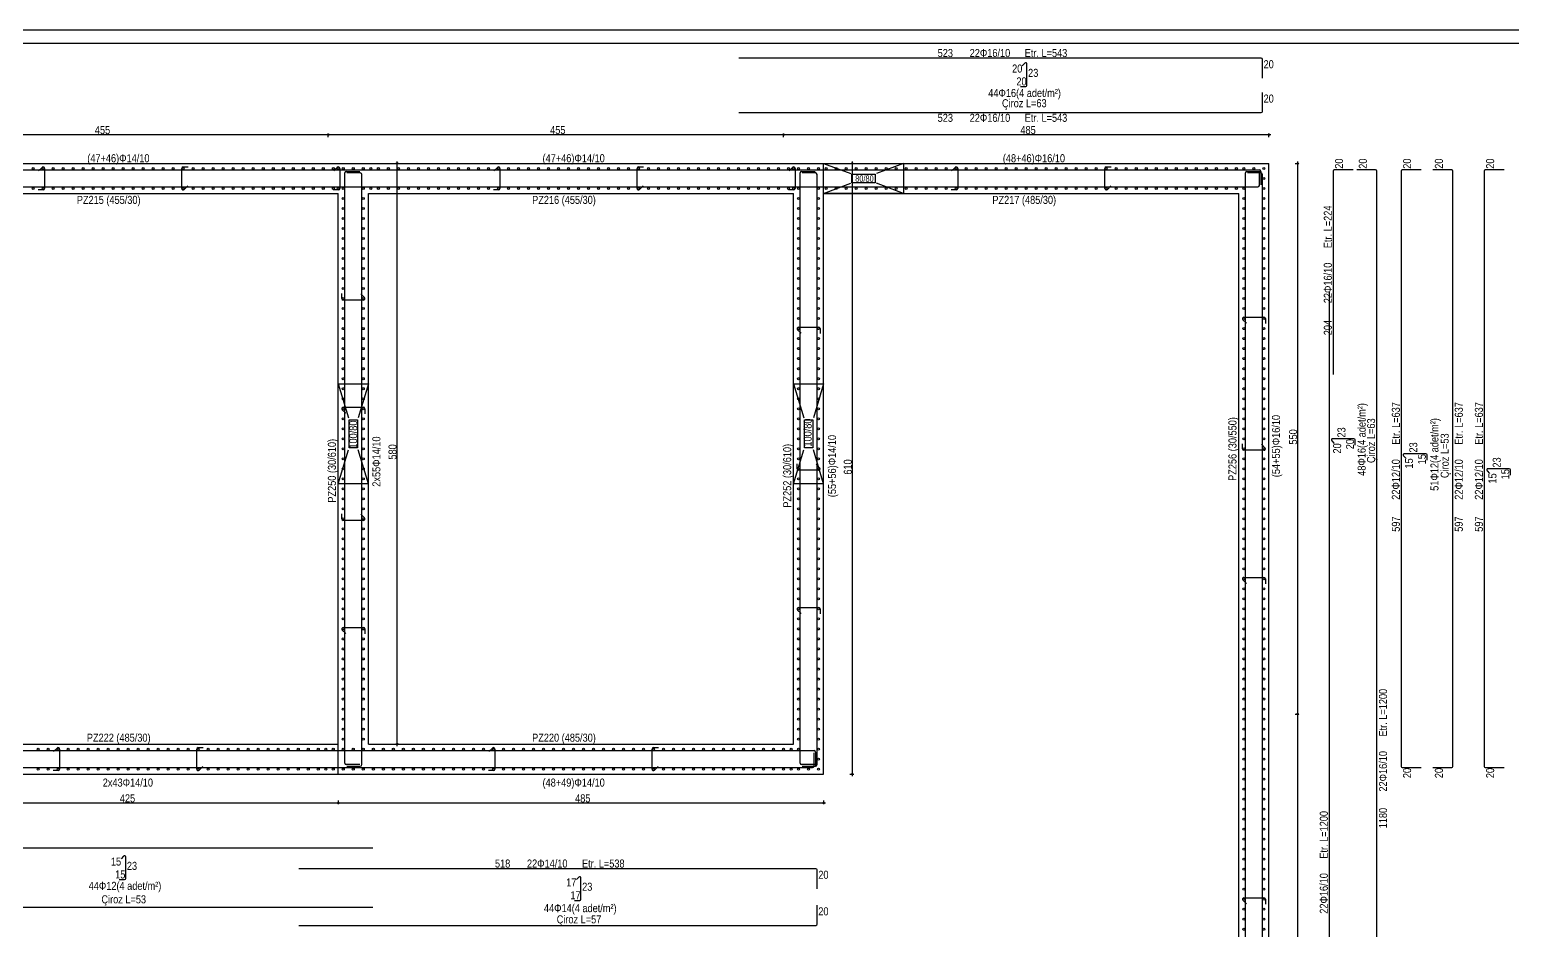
# Model space of a CAD drawing. Header units: metres. Extents: x 419734 to 420376, y 4564732 to 4565123.
# Drawn here: x 419893.43 to 419930.48, y 4565004.33 to 4565026.82 of the extents above; entities that cross this region are included whole.
import ezdxf

# ---------------------------------------------------------------- set-up
doc = ezdxf.new("R2010")
doc.units = ezdxf.units.M
for name, color, linetype in [('SW_DIM', 33, 'Continuous'), ('SW_MAGRONE', 2, 'Continuous'), ('SW_REINFORCEMENT', 7, 'Continuous'), ('SW_TABLE', 7, 'Continuous'), ('SW_Tondini', 1, 'Continuous'), ('SW_TXT_TESTI', 1, 'Continuous')]:
    doc.layers.add(name, color=color, linetype=linetype)
doc.styles.add('SWS', font='ARIALN.TTF')

msp = doc.modelspace()

# ---------------------------------------------------------------- linework, layer by layer
at = {"layer": 'SW_DIM', "ltscale": 0.5}
for points in [[(419875.59743, 4565024.19676), (419912.32243, 4565024.19676)], [(419900.89743, 4565024.13426), (419900.89743, 4565024.22801)], [(419912.22243, 4565024.19676), (419924.44691, 4565024.19676)], [(419912.27243, 4565024.13426), (419912.27243, 4565024.22801)], [(419924.39691, 4565024.13426), (419924.39691, 4565024.22801)], [(419902.55441, 4565023.47676), (419902.64816, 4565023.47676)], [(419902.61691, 4565008.92676), (419902.61691, 4565023.52676)], [(419902.55441, 4565008.97676), (419902.64816, 4565008.97676)]]:
    msp.add_lwpolyline(points, dxfattribs=at)
at = {"layer": 'SW_DIM', "ltscale": 0.5, "flags": 128}
for points in [[(419913.92941, 4565023.47676), (419914.02316, 4565023.47676)], [(419913.99191, 4565008.17676), (419913.99191, 4565023.52676)], [(419925.05441, 4565023.47676), (419925.14816, 4565023.47676)], [(419925.11691, 4564990.55176), (419925.11691, 4565023.52676)], [(419925.05441, 4565009.72676), (419925.14816, 4565009.72676)], [(419913.92941, 4565008.22676), (419914.02316, 4565008.22676)], [(419875.84691, 4565007.50676), (419913.32191, 4565007.50676)], [(419901.14691, 4565007.56926), (419901.14691, 4565007.47551)], [(419913.27191, 4565007.56926), (419913.27191, 4565007.47551)]]:
    msp.add_lwpolyline(points, dxfattribs=at)
at = {"layer": 'SW_DIM', "ltscale": 0.5}
for centre in [(419900.89743, 4565024.19676), (419912.27243, 4565024.19676), (419924.39691, 4565024.19676), (419902.61691, 4565023.47676), (419913.99191, 4565023.47676), (419925.11691, 4565023.47676), (419925.11691, 4565009.72676), (419902.61691, 4565008.97676), (419913.99191, 4565008.22676), (419901.14691, 4565007.50676), (419913.27191, 4565007.50676)]:
    msp.add_circle(centre, 0.01875, dxfattribs=at)
at = {"layer": 'SW_MAGRONE'}
for points in [[(419875.64743, 4565023.47676), (419912.52191, 4565023.47676)], [(419912.52191, 4565023.47676), (419913.27191, 4565023.47676)], [(419913.27191, 4565023.47676), (419923.64691, 4565023.47676)], [(419913.27191, 4565008.22676), (419913.27191, 4565023.47676)], [(419913.27191, 4565023.47676), (419915.27191, 4565023.47676)], [(419913.27191, 4565023.47676), (419913.95191, 4565023.22176)], [(419915.27191, 4565023.47676), (419914.59191, 4565023.22176)], [(419915.27191, 4565023.47676), (419915.27191, 4565022.72676)], [(419923.64691, 4565023.47676), (419924.39691, 4565023.47676)], [(419924.39691, 4564990.60176), (419924.39691, 4565023.47676)], [(419913.27191, 4565022.72676), (419913.95191, 4565022.98176)], [(419913.9797, 4565023.20676), (419914.56412, 4565023.20676)], [(419913.9797, 4565022.99676), (419913.9797, 4565023.20676)], [(419914.56412, 4565022.99676), (419913.9797, 4565022.99676)], [(419914.56412, 4565023.20676), (419914.56412, 4565022.99676)], [(419915.27191, 4565022.72676), (419914.59191, 4565022.98176)], [(419890.52191, 4565022.72676), (419901.14691, 4565022.72676)], [(419901.14691, 4565008.22676), (419901.14691, 4565022.72676)], [(419901.89691, 4565022.72676), (419912.52191, 4565022.72676)], [(419901.89691, 4565008.97676), (419901.89691, 4565022.72676)], [(419912.52191, 4565008.97676), (419912.52191, 4565022.72676)], [(419913.27191, 4565022.72676), (419923.64691, 4565022.72676)], [(419915.27191, 4565022.72676), (419913.27191, 4565022.72676)], [(419923.64691, 4564991.35176), (419923.64691, 4565022.72676)], [(419901.14691, 4565017.97676), (419901.89691, 4565017.97676)], [(419901.14691, 4565017.97676), (419901.40191, 4565017.12676)], [(419901.89691, 4565017.97676), (419901.64191, 4565017.12676)], [(419912.52191, 4565017.97676), (419913.27191, 4565017.97676)], [(419912.52191, 4565017.97676), (419912.77691, 4565017.12676)], [(419913.27191, 4565017.97676), (419913.01691, 4565017.12676)], [(419901.41691, 4565016.37629), (419901.41691, 4565017.07724)], [(419901.41691, 4565017.07724), (419901.62691, 4565017.07724)], [(419901.62691, 4565017.07724), (419901.62691, 4565016.37629)], [(419912.79191, 4565016.37629), (419912.79191, 4565017.07724)], [(419912.79191, 4565017.07724), (419913.00191, 4565017.07724)], [(419913.00191, 4565017.07724), (419913.00191, 4565016.37629)], [(419901.14691, 4565015.47676), (419901.40191, 4565016.32676)], [(419901.62691, 4565016.37629), (419901.41691, 4565016.37629)], [(419901.89691, 4565015.47676), (419901.64191, 4565016.32676)], [(419912.52191, 4565015.47676), (419912.77691, 4565016.32676)], [(419913.00191, 4565016.37629), (419912.79191, 4565016.37629)], [(419913.27191, 4565015.47676), (419913.01691, 4565016.32676)], [(419901.89691, 4565015.47676), (419901.14691, 4565015.47676)], [(419913.27191, 4565015.47676), (419912.52191, 4565015.47676)], [(419890.52191, 4565008.97676), (419901.14691, 4565008.97676)], [(419901.89691, 4565008.97676), (419912.52191, 4565008.97676)], [(419875.89691, 4565008.22676), (419913.27191, 4565008.22676)]]:
    msp.add_lwpolyline(points, dxfattribs=at)
at = {"layer": 'SW_REINFORCEMENT', "color": 7, "ltscale": 0.05, "flags": 128}
for points in [[(419924.20441, 4565026.10426), (419911.15616, 4565026.10426)], [(419918.30023, 4565025.98213), (419918.23653, 4565025.91843)], [(419918.35144, 4565025.42584), (419918.35144, 4565025.96091)], [(419924.23441, 4565025.60426), (419924.23441, 4565026.07426)], [(419918.18894, 4565025.39584), (419918.32144, 4565025.39584)], [(419924.23441, 4565024.77638), (419924.23441, 4565025.24638)], [(419911.15616, 4565024.74638), (419924.20441, 4565024.74638)], [(419889.09126, 4565023.31426), (419913.1315, 4565023.31426)], [(419893.65752, 4565023.28989), (419893.74591, 4565023.37828)], [(419893.80993, 4565023.35176), (419893.80993, 4565022.85176)], [(419897.23493, 4565022.85176), (419897.23493, 4565023.35176)], [(419897.27243, 4565023.38926), (419897.39743, 4565023.38926)], [(419901.03226, 4565023.28989), (419901.12065, 4565023.37828)], [(419901.18467, 4565023.35176), (419901.18467, 4565022.85176)], [(419901.34691, 4565023.27676), (419901.68191, 4565023.27676)], [(419905.03252, 4565023.28989), (419905.12091, 4565023.37828)], [(419905.18493, 4565023.35176), (419905.18493, 4565022.85176)], [(419908.60993, 4565022.85176), (419908.60993, 4565023.35176)], [(419908.64743, 4565023.38926), (419908.77243, 4565023.38926)], [(419911.15616, 4565023.31426), (419924.15941, 4565023.31426)], [(419912.40726, 4565023.28989), (419912.49565, 4565023.37828)], [(419912.55967, 4565023.35176), (419912.55967, 4565022.85176)], [(419912.72191, 4565023.27676), (419913.05691, 4565023.27676)], [(419916.46951, 4565023.28989), (419916.55789, 4565023.37828)], [(419916.62191, 4565023.35176), (419916.62191, 4565022.85176)], [(419920.29691, 4565022.85176), (419920.29691, 4565023.35176)], [(419920.33441, 4565023.38926), (419920.45941, 4565023.38926)], [(419923.84691, 4565023.27676), (419924.18191, 4565023.27676)], [(419924.19691, 4565023.27676), (419924.19691, 4565022.94176)], [(419925.99941, 4565023.28426), (419925.99941, 4565018.20673)], [(419926.49941, 4565023.31426), (419926.02941, 4565023.31426)], [(419927.06441, 4565023.31426), (419926.59441, 4565023.31426)], [(419927.09441, 4564993.81426), (419927.09441, 4565023.28426)], [(419927.69941, 4565023.28426), (419927.69941, 4565008.41926)], [(419928.19941, 4565023.31426), (419927.72941, 4565023.31426)], [(419928.96441, 4565023.31426), (419928.49441, 4565023.31426)], [(419928.99441, 4565008.41926), (419928.99441, 4565023.28426)], [(419929.77441, 4565023.28426), (419929.77441, 4565008.41926)], [(419930.27441, 4565023.31426), (419929.80441, 4565023.31426)], [(419897.38733, 4565022.91364), (419897.29895, 4565022.82525)], [(419901.30941, 4565008.50176), (419901.30941, 4565023.23926)], [(419901.69691, 4565023.23926), (419901.36191, 4565023.23926)], [(419901.73441, 4565008.46426), (419901.73441, 4565023.20176)], [(419908.76233, 4565022.91364), (419908.67395, 4565022.82525)], [(419912.68441, 4565008.50176), (419912.68441, 4565023.23926)], [(419913.07191, 4565023.23926), (419912.73691, 4565023.23926)], [(419913.10941, 4565008.46426), (419913.10941, 4565023.20176)], [(419920.44932, 4565022.91364), (419920.36093, 4565022.82525)], [(419923.80941, 4564990.87676), (419923.80941, 4565023.23926)], [(419924.19691, 4565023.23926), (419923.86191, 4565023.23926)], [(419924.15941, 4565022.92676), (419924.15941, 4565023.26176)], [(419924.23441, 4564990.83926), (419924.23441, 4565023.20176)], [(419883.1315, 4565022.88926), (419913.1315, 4565022.88926)], [(419893.77243, 4565022.81426), (419893.64743, 4565022.81426)], [(419901.14717, 4565022.81426), (419901.02217, 4565022.81426)], [(419905.14743, 4565022.81426), (419905.02243, 4565022.81426)], [(419911.15616, 4565022.88926), (419924.12191, 4565022.88926)], [(419912.52217, 4565022.81426), (419912.39717, 4565022.81426)], [(419916.58441, 4565022.81426), (419916.45941, 4565022.81426)], [(419901.23441, 4565020.10176), (419901.23441, 4565020.22676)], [(419901.77191, 4565020.06426), (419901.27191, 4565020.06426)], [(419901.71004, 4565020.21667), (419901.79843, 4565020.12828)], [(419925.89941, 4565020.26426), (419925.89941, 4564990.79426)], [(419923.83378, 4565019.48686), (419923.74539, 4565019.57525)], [(419923.77191, 4565019.63926), (419924.27191, 4565019.63926)], [(419924.30941, 4565019.60176), (419924.30941, 4565019.47676)], [(419912.70878, 4565019.23686), (419912.62039, 4565019.32525)], [(419912.64691, 4565019.38926), (419913.14691, 4565019.38926)], [(419913.18441, 4565019.35176), (419913.18441, 4565019.22676)], [(419901.27191, 4565017.38926), (419901.77191, 4565017.38926)], [(419901.80941, 4565017.35176), (419901.80941, 4565017.22676)], [(419901.33378, 4565017.23686), (419901.24539, 4565017.32525)], [(419923.73441, 4565016.35176), (419923.73441, 4565016.47676)], [(419924.27191, 4565016.31426), (419923.77191, 4565016.31426)], [(419924.21004, 4565016.46667), (419924.29843, 4565016.37828)], [(419925.96712, 4565016.55055), (419926.03081, 4565016.48686)], [(419926.52341, 4565016.60176), (419925.98833, 4565016.60176)], [(419926.55341, 4565016.43926), (419926.55341, 4565016.57176)], [(419912.60941, 4565015.85176), (419912.60941, 4565015.97676)], [(419913.08504, 4565015.96667), (419913.17343, 4565015.87828)], [(419927.76239, 4565016.17555), (419927.82608, 4565016.11186)], [(419928.31868, 4565016.22676), (419927.78361, 4565016.22676)], [(419928.34868, 4565016.06426), (419928.34868, 4565016.19676)], [(419913.14691, 4565015.81426), (419912.64691, 4565015.81426)], [(419929.84737, 4565015.80055), (419929.91107, 4565015.73686)], [(419930.40366, 4565015.85176), (419929.86859, 4565015.85176)], [(419930.43366, 4565015.68926), (419930.43366, 4565015.82176)], [(419901.23441, 4565014.60176), (419901.23441, 4565014.72676)], [(419901.77191, 4565014.56426), (419901.27191, 4565014.56426)], [(419901.71004, 4565014.71667), (419901.79843, 4565014.62828)], [(419923.83378, 4565012.98686), (419923.74539, 4565013.07525)], [(419923.77191, 4565013.13926), (419924.27191, 4565013.13926)], [(419924.30941, 4565013.10176), (419924.30941, 4565012.97676)], [(419912.70878, 4565012.23686), (419912.62039, 4565012.32525)], [(419912.64691, 4565012.38926), (419913.14691, 4565012.38926)], [(419913.18441, 4565012.35176), (419913.18441, 4565012.22676)], [(419901.33378, 4565011.73686), (419901.24539, 4565011.82525)], [(419901.27191, 4565011.88926), (419901.77191, 4565011.88926)], [(419901.80941, 4565011.85176), (419901.80941, 4565011.72676)], [(419894.03201, 4565008.78989), (419894.12039, 4565008.87828)], [(419894.18441, 4565008.85176), (419894.18441, 4565008.35176)], [(419897.60941, 4565008.35176), (419897.60941, 4565008.85176)], [(419897.64691, 4565008.88926), (419897.77191, 4565008.88926)], [(419904.90701, 4565008.78989), (419904.99539, 4565008.87828)], [(419905.05941, 4565008.85176), (419905.05941, 4565008.35176)], [(419908.98441, 4565008.35176), (419908.98441, 4565008.85176)], [(419909.02191, 4565008.88926), (419909.14691, 4565008.88926)], [(419876.17191, 4565008.81426), (419913.03441, 4565008.81426)], [(419901.68191, 4565008.46426), (419901.34691, 4565008.46426)], [(419913.05691, 4565008.46426), (419912.72191, 4565008.46426)], [(419913.03441, 4565008.42676), (419913.03441, 4565008.76176)], [(419913.07191, 4565008.77676), (419913.07191, 4565008.44176)], [(419876.13441, 4565008.38926), (419912.99691, 4565008.38926)], [(419894.14691, 4565008.31426), (419894.02191, 4565008.31426)], [(419897.76182, 4565008.41364), (419897.67343, 4565008.32525)], [(419901.36191, 4565008.42676), (419901.69691, 4565008.42676)], [(419905.02191, 4565008.31426), (419904.89691, 4565008.31426)], [(419909.13682, 4565008.41364), (419909.04843, 4565008.32525)], [(419912.73691, 4565008.42676), (419913.07191, 4565008.42676)], [(419927.72941, 4565008.38926), (419928.19941, 4565008.38926)], [(419928.49441, 4565008.38926), (419928.96441, 4565008.38926)], [(419929.80441, 4565008.38926), (419930.27441, 4565008.38926)], [(419902.00599, 4565006.37986), (419876.08941, 4565006.37986)], [(419895.7832, 4565006.17849), (419895.71951, 4565006.11479)], [(419895.83441, 4565005.6222), (419895.83441, 4565006.15727)], [(419895.67191, 4565005.5922), (419895.80441, 4565005.5922)], [(419913.07941, 4565005.86345), (419900.15924, 4565005.86345)], [(419907.1582, 4565005.6572), (419907.09451, 4565005.5935)], [(419907.20941, 4565005.10091), (419907.20941, 4565005.63598)], [(419913.10941, 4565005.36345), (419913.10941, 4565005.83345)], [(419923.77191, 4565005.13926), (419924.27191, 4565005.13926)], [(419876.08941, 4565004.9004), (419902.00599, 4565004.9004)], [(419907.04691, 4565005.07091), (419907.17941, 4565005.07091)], [(419913.10941, 4565004.4804), (419913.10941, 4565004.9504)], [(419923.83378, 4565004.98686), (419923.74539, 4565005.07525)], [(419924.30941, 4565005.10176), (419924.30941, 4565004.97676)], [(419900.15924, 4565004.4504), (419913.07941, 4565004.4504)]]:
    msp.add_lwpolyline(points, dxfattribs=at)
at = {"layer": 'SW_REINFORCEMENT', "color": 7, "ltscale": 0.05}
for centre, radius, start, end in [((419918.32144, 4565025.96091), 0.03, 0, 135), ((419924.20441, 4565026.07426), 0.03, 0, 90), ((419918.32144, 4565025.42584), 0.03, 270, 0), ((419924.20441, 4565024.77638), 0.03, 270, 0), ((419893.77243, 4565023.35176), 0.0375, 0, 135), ((419897.27243, 4565023.35176), 0.0375, 90, 180), ((419901.14717, 4565023.35176), 0.0375, 0, 135), ((419901.34691, 4565023.23926), 0.0375, 90, 180), ((419905.14743, 4565023.35176), 0.0375, 0, 135), ((419908.64743, 4565023.35176), 0.0375, 90, 180), ((419912.52217, 4565023.35176), 0.0375, 0, 135), ((419912.72191, 4565023.23926), 0.0375, 90, 180), ((419916.58441, 4565023.35176), 0.0375, 0, 135), ((419920.33441, 4565023.35176), 0.0375, 90, 180), ((419923.84691, 4565023.23926), 0.0375, 90, 180), ((419924.15941, 4565023.27676), 0.0375, 0, 90), ((419926.02941, 4565023.28426), 0.03, 90, 180), ((419927.06441, 4565023.28426), 0.03, 0, 90), ((419927.72941, 4565023.28426), 0.03, 90, 180), ((419928.96441, 4565023.28426), 0.03, 0, 90), ((419929.80441, 4565023.28426), 0.03, 90, 180), ((419901.69691, 4565023.20176), 0.0375, 0, 90), ((419913.07191, 4565023.20176), 0.0375, 0, 90), ((419924.12191, 4565022.92676), 0.0375, 270, 0), ((419924.19691, 4565023.20176), 0.0375, 0, 90), ((419893.77243, 4565022.85176), 0.0375, 270, 0), ((419897.27243, 4565022.85176), 0.0375, 180, 315), ((419901.14717, 4565022.85176), 0.0375, 270, 0), ((419905.14743, 4565022.85176), 0.0375, 270, 0), ((419908.64743, 4565022.85176), 0.0375, 180, 315), ((419912.52217, 4565022.85176), 0.0375, 270, 0), ((419916.58441, 4565022.85176), 0.0375, 270, 0), ((419920.33441, 4565022.85176), 0.0375, 180, 315), ((419901.27191, 4565020.10176), 0.0375, 180, 270), ((419901.77191, 4565020.10176), 0.0375, 270, 45), ((419923.77191, 4565019.60176), 0.0375, 90, 225), ((419924.27191, 4565019.60176), 0.0375, 0, 90), ((419912.64691, 4565019.35176), 0.0375, 90, 225), ((419913.14691, 4565019.35176), 0.0375, 0, 90), ((419901.27191, 4565017.35176), 0.0375, 90, 225), ((419901.77191, 4565017.35176), 0.0375, 0, 90), ((419923.77191, 4565016.35176), 0.0375, 180, 270), ((419924.27191, 4565016.35176), 0.0375, 270, 45), ((419925.98833, 4565016.57176), 0.03, 90, 225), ((419926.52341, 4565016.57176), 0.03, 0, 90), ((419913.14691, 4565015.85176), 0.0375, 270, 45), ((419927.78361, 4565016.19676), 0.03, 90, 225), ((419928.31868, 4565016.19676), 0.03, 0, 90), ((419912.64691, 4565015.85176), 0.0375, 180, 270), ((419929.86859, 4565015.82176), 0.03, 90, 225), ((419930.40366, 4565015.82176), 0.03, 0, 90), ((419901.27191, 4565014.60176), 0.0375, 180, 270), ((419901.77191, 4565014.60176), 0.0375, 270, 45), ((419923.77191, 4565013.10176), 0.0375, 90, 225), ((419924.27191, 4565013.10176), 0.0375, 0, 90), ((419912.64691, 4565012.35176), 0.0375, 90, 225), ((419913.14691, 4565012.35176), 0.0375, 0, 90), ((419901.27191, 4565011.85176), 0.0375, 90, 225), ((419901.77191, 4565011.85176), 0.0375, 0, 90), ((419894.14691, 4565008.85176), 0.0375, 0, 135), ((419897.64691, 4565008.85176), 0.0375, 90, 180), ((419905.02191, 4565008.85176), 0.0375, 0, 135), ((419909.02191, 4565008.85176), 0.0375, 90, 180), ((419901.34691, 4565008.50176), 0.0375, 180, 270), ((419901.69691, 4565008.46426), 0.0375, 270, 0), ((419912.72191, 4565008.50176), 0.0375, 180, 270), ((419913.03441, 4565008.77676), 0.0375, 0, 90), ((419913.07191, 4565008.46426), 0.0375, 270, 0), ((419894.14691, 4565008.35176), 0.0375, 270, 0), ((419897.64691, 4565008.35176), 0.0375, 180, 315), ((419905.02191, 4565008.35176), 0.0375, 270, 0), ((419909.02191, 4565008.35176), 0.0375, 180, 315), ((419912.99691, 4565008.42676), 0.0375, 270, 0), ((419927.72941, 4565008.41926), 0.03, 180, 270), ((419928.96441, 4565008.41926), 0.03, 270, 0), ((419929.80441, 4565008.41926), 0.03, 180, 270), ((419895.80441, 4565006.15727), 0.03, 0, 135), ((419895.80441, 4565005.6222), 0.03, 270, 0), ((419907.17941, 4565005.63598), 0.03, 0, 135), ((419913.07941, 4565005.83345), 0.03, 0, 90), ((419923.77191, 4565005.10176), 0.0375, 90, 225), ((419924.27191, 4565005.10176), 0.0375, 0, 90), ((419907.17941, 4565005.10091), 0.03, 270, 0), ((419913.07941, 4565004.4804), 0.03, 270, 0)]:
    msp.add_arc(centre, radius, start, end, dxfattribs=at)
at = {"layer": 'SW_TABLE'}
for points in [[(419856.31441, 4565026.8176), (419931.44942, 4565026.8176)], [(419856.31441, 4565026.48426), (419931.44942, 4565026.48426)]]:
    msp.add_lwpolyline(points, dxfattribs=at)
at = {"layer": 'SW_Tondini'}
for centre in [(419893.52243, 4565023.35176), (419893.77243, 4565023.35176), (419894.02243, 4565023.35176), (419894.27243, 4565023.35176), (419894.52243, 4565023.35176), (419894.77243, 4565023.35176), (419895.02243, 4565023.35176), (419895.27243, 4565023.35176), (419895.52243, 4565023.35176), (419895.77243, 4565023.35176), (419896.02243, 4565023.35176), (419896.27243, 4565023.35176), (419896.52243, 4565023.35176), (419896.77243, 4565023.35176), (419897.02243, 4565023.35176), (419897.27243, 4565023.35176), (419897.52243, 4565023.35176), (419897.77243, 4565023.35176), (419898.02243, 4565023.35176), (419898.27243, 4565023.35176), (419898.52243, 4565023.35176), (419898.77243, 4565023.35176), (419899.02243, 4565023.35176), (419899.27243, 4565023.35176), (419899.52243, 4565023.35176), (419899.77243, 4565023.35176), (419900.02243, 4565023.35176), (419900.27243, 4565023.35176), (419900.52243, 4565023.35176), (419900.77243, 4565023.35176), (419901.02243, 4565023.35176), (419901.14717, 4565023.35176), (419901.27191, 4565023.35176), (419901.52191, 4565023.35176), (419901.77191, 4565023.35176), (419901.95967, 4565023.35176), (419902.14743, 4565023.35176), (419902.39743, 4565023.35176), (419902.64743, 4565023.35176), (419902.89743, 4565023.35176), (419903.14743, 4565023.35176), (419903.39743, 4565023.35176), (419903.64743, 4565023.35176), (419903.89743, 4565023.35176), (419904.14743, 4565023.35176), (419904.39743, 4565023.35176), (419904.64743, 4565023.35176), (419904.89743, 4565023.35176), (419905.14743, 4565023.35176), (419905.39743, 4565023.35176), (419905.64743, 4565023.35176), (419905.89743, 4565023.35176), (419906.14743, 4565023.35176), (419906.39743, 4565023.35176), (419906.64743, 4565023.35176), (419906.89743, 4565023.35176), (419907.14743, 4565023.35176), (419907.39743, 4565023.35176), (419907.64743, 4565023.35176), (419907.89743, 4565023.35176), (419908.14743, 4565023.35176), (419908.39743, 4565023.35176), (419908.64743, 4565023.35176), (419908.89743, 4565023.35176), (419909.14743, 4565023.35176), (419909.39743, 4565023.35176), (419909.64743, 4565023.35176), (419909.89743, 4565023.35176), (419910.14743, 4565023.35176), (419910.39743, 4565023.35176), (419910.64743, 4565023.35176), (419910.89743, 4565023.35176), (419911.14743, 4565023.35176), (419911.39743, 4565023.35176), (419911.64743, 4565023.35176), (419911.89743, 4565023.35176), (419912.14743, 4565023.35176), (419912.39743, 4565023.35176), (419912.52217, 4565023.35176), (419912.64691, 4565023.35176), (419912.89691, 4565023.35176), (419913.14691, 4565023.35176), (419913.33441, 4565023.35176), (419913.58441, 4565023.35176), (419913.83441, 4565023.35176), (419914.08441, 4565023.35176), (419914.33441, 4565023.35176), (419914.58441, 4565023.35176), (419914.83441, 4565023.35176), (419915.08441, 4565023.35176), (419915.33441, 4565023.35176), (419915.58441, 4565023.35176), (419915.83441, 4565023.35176), (419916.08441, 4565023.35176), (419916.33441, 4565023.35176), (419916.58441, 4565023.35176), (419916.83441, 4565023.35176), (419917.08441, 4565023.35176), (419917.33441, 4565023.35176), (419917.58441, 4565023.35176), (419917.83441, 4565023.35176), (419918.08441, 4565023.35176), (419918.33441, 4565023.35176), (419918.58441, 4565023.35176), (419918.83441, 4565023.35176), (419919.08441, 4565023.35176), (419919.33441, 4565023.35176), (419919.58441, 4565023.35176), (419919.83441, 4565023.35176), (419920.08441, 4565023.35176), (419920.33441, 4565023.35176), (419920.58441, 4565023.35176), (419920.83441, 4565023.35176), (419921.08441, 4565023.35176), (419921.33441, 4565023.35176), (419921.58441, 4565023.35176), (419921.83441, 4565023.35176), (419922.08441, 4565023.35176), (419922.33441, 4565023.35176), (419922.58441, 4565023.35176), (419922.83441, 4565023.35176), (419923.08441, 4565023.35176), (419923.33441, 4565023.35176), (419923.58441, 4565023.35176), (419923.77191, 4565023.35176), (419924.02191, 4565023.35176), (419924.27191, 4565023.35176), (419924.27191, 4565023.10176), (419893.52243, 4565022.85176), (419893.77243, 4565022.85176), (419894.02243, 4565022.85176), (419894.27243, 4565022.85176), (419894.52243, 4565022.85176), (419894.77243, 4565022.85176), (419895.02243, 4565022.85176), (419895.27243, 4565022.85176), (419895.52243, 4565022.85176), (419895.77243, 4565022.85176), (419896.02243, 4565022.85176), (419896.27243, 4565022.85176), (419896.52243, 4565022.85176), (419896.77243, 4565022.85176), (419897.02243, 4565022.85176), (419897.27243, 4565022.85176), (419897.52243, 4565022.85176), (419897.77243, 4565022.85176), (419898.02243, 4565022.85176), (419898.27243, 4565022.85176), (419898.52243, 4565022.85176), (419898.77243, 4565022.85176), (419899.02243, 4565022.85176), (419899.27243, 4565022.85176), (419899.52243, 4565022.85176), (419899.77243, 4565022.85176), (419900.02243, 4565022.85176), (419900.27243, 4565022.85176), (419900.52243, 4565022.85176), (419900.77243, 4565022.85176), (419901.02243, 4565022.85176), (419901.14717, 4565022.85176), (419901.27191, 4565022.85176), (419901.27191, 4565022.60176), (419901.77191, 4565022.85176), (419901.77191, 4565022.60176), (419901.95967, 4565022.85176), (419902.14743, 4565022.85176), (419902.39743, 4565022.85176), (419902.64743, 4565022.85176), (419902.89743, 4565022.85176), (419903.14743, 4565022.85176), (419903.39743, 4565022.85176), (419903.64743, 4565022.85176), (419903.89743, 4565022.85176), (419904.14743, 4565022.85176), (419904.39743, 4565022.85176), (419904.64743, 4565022.85176), (419904.89743, 4565022.85176), (419905.14743, 4565022.85176), (419905.39743, 4565022.85176), (419905.64743, 4565022.85176), (419905.89743, 4565022.85176), (419906.14743, 4565022.85176), (419906.39743, 4565022.85176), (419906.64743, 4565022.85176), (419906.89743, 4565022.85176), (419907.14743, 4565022.85176), (419907.39743, 4565022.85176), (419907.64743, 4565022.85176), (419907.89743, 4565022.85176), (419908.14743, 4565022.85176), (419908.39743, 4565022.85176), (419908.64743, 4565022.85176), (419908.89743, 4565022.85176), (419909.14743, 4565022.85176), (419909.39743, 4565022.85176), (419909.64743, 4565022.85176), (419909.89743, 4565022.85176), (419910.14743, 4565022.85176), (419910.39743, 4565022.85176), (419910.64743, 4565022.85176), (419910.89743, 4565022.85176), (419911.14743, 4565022.85176), (419911.39743, 4565022.85176), (419911.64743, 4565022.85176), (419911.89743, 4565022.85176), (419912.14743, 4565022.85176), (419912.39743, 4565022.85176), (419912.52217, 4565022.85176), (419912.64691, 4565022.85176), (419912.64691, 4565022.60176), (419913.14691, 4565022.85176), (419913.14691, 4565022.60176), (419913.33441, 4565022.85176), (419913.58441, 4565022.85176), (419913.83441, 4565022.85176), (419914.08441, 4565022.85176), (419914.33441, 4565022.85176), (419914.58441, 4565022.85176), (419914.83441, 4565022.85176), (419915.08441, 4565022.85176), (419915.33441, 4565022.85176), (419915.58441, 4565022.85176), (419915.83441, 4565022.85176), (419916.08441, 4565022.85176), (419916.33441, 4565022.85176), (419916.58441, 4565022.85176), (419916.83441, 4565022.85176), (419917.08441, 4565022.85176), (419917.33441, 4565022.85176), (419917.58441, 4565022.85176), (419917.83441, 4565022.85176), (419918.08441, 4565022.85176), (419918.33441, 4565022.85176), (419918.58441, 4565022.85176), (419918.83441, 4565022.85176), (419919.08441, 4565022.85176), (419919.33441, 4565022.85176), (419919.58441, 4565022.85176), (419919.83441, 4565022.85176), (419920.08441, 4565022.85176), (419920.33441, 4565022.85176), (419920.58441, 4565022.85176), (419920.83441, 4565022.85176), (419921.08441, 4565022.85176), (419921.33441, 4565022.85176), (419921.58441, 4565022.85176), (419921.83441, 4565022.85176), (419922.08441, 4565022.85176), (419922.33441, 4565022.85176), (419922.58441, 4565022.85176), (419922.83441, 4565022.85176), (419923.08441, 4565022.85176), (419923.33441, 4565022.85176), (419923.58441, 4565022.85176), (419923.77191, 4565022.85176), (419923.77191, 4565022.60176), (419924.27191, 4565022.85176), (419924.27191, 4565022.60176), (419901.27191, 4565022.35176), (419901.77191, 4565022.35176), (419912.64691, 4565022.35176), (419913.14691, 4565022.35176), (419923.77191, 4565022.35176), (419924.27191, 4565022.35176), (419901.27191, 4565022.10176), (419901.27191, 4565021.85176), (419901.77191, 4565022.10176), (419901.77191, 4565021.85176), (419912.64691, 4565022.10176), (419912.64691, 4565021.85176), (419913.14691, 4565022.10176), (419913.14691, 4565021.85176), (419923.77191, 4565022.10176), (419923.77191, 4565021.85176), (419924.27191, 4565022.10176), (419924.27191, 4565021.85176), (419901.27191, 4565021.60176), (419901.77191, 4565021.60176), (419912.64691, 4565021.60176), (419913.14691, 4565021.60176), (419923.77191, 4565021.60176), (419924.27191, 4565021.60176), (419901.27191, 4565021.35176), (419901.27191, 4565021.10176), (419901.77191, 4565021.35176), (419901.77191, 4565021.10176), (419912.64691, 4565021.35176), (419912.64691, 4565021.10176), (419913.14691, 4565021.35176), (419913.14691, 4565021.10176), (419923.77191, 4565021.35176), (419923.77191, 4565021.10176), (419924.27191, 4565021.35176), (419924.27191, 4565021.10176), (419901.27191, 4565020.85176), (419901.77191, 4565020.85176), (419912.64691, 4565020.85176), (419913.14691, 4565020.85176), (419923.77191, 4565020.85176), (419924.27191, 4565020.85176), (419901.27191, 4565020.60176), (419901.27191, 4565020.35176), (419901.77191, 4565020.60176), (419901.77191, 4565020.35176), (419912.64691, 4565020.60176), (419912.64691, 4565020.35176), (419913.14691, 4565020.60176), (419913.14691, 4565020.35176), (419923.77191, 4565020.60176), (419923.77191, 4565020.35176), (419924.27191, 4565020.60176), (419924.27191, 4565020.35176), (419901.27191, 4565020.10176), (419901.77191, 4565020.10176), (419912.64691, 4565020.10176), (419913.14691, 4565020.10176), (419923.77191, 4565020.10176), (419924.27191, 4565020.10176), (419901.27191, 4565019.85176), (419901.27191, 4565019.60176), (419901.77191, 4565019.85176), (419901.77191, 4565019.60176), (419912.64691, 4565019.85176), (419912.64691, 4565019.60176), (419913.14691, 4565019.85176), (419913.14691, 4565019.60176), (419923.77191, 4565019.85176), (419923.77191, 4565019.60176), (419924.27191, 4565019.85176), (419924.27191, 4565019.60176), (419901.27191, 4565019.35176), (419901.77191, 4565019.35176), (419912.64691, 4565019.35176), (419913.14691, 4565019.35176), (419923.77191, 4565019.35176), (419924.27191, 4565019.35176), (419901.27191, 4565019.10176), (419901.27191, 4565018.85176), (419901.77191, 4565019.10176), (419901.77191, 4565018.85176), (419912.64691, 4565019.10176), (419912.64691, 4565018.85176), (419913.14691, 4565019.10176), (419913.14691, 4565018.85176), (419923.77191, 4565019.10176), (419923.77191, 4565018.85176), (419924.27191, 4565019.10176), (419924.27191, 4565018.85176), (419901.27191, 4565018.60176), (419901.77191, 4565018.60176), (419912.64691, 4565018.60176), (419913.14691, 4565018.60176), (419923.77191, 4565018.60176), (419924.27191, 4565018.60176), (419901.27191, 4565018.35176), (419901.27191, 4565018.10176), (419901.77191, 4565018.35176), (419901.77191, 4565018.10176), (419912.64691, 4565018.35176), (419912.64691, 4565018.10176), (419913.14691, 4565018.35176), (419913.14691, 4565018.10176), (419923.77191, 4565018.35176), (419923.77191, 4565018.10176), (419924.27191, 4565018.35176), (419924.27191, 4565018.10176), (419901.27191, 4565017.85176), (419901.77191, 4565017.85176), (419912.64691, 4565017.85176), (419913.14691, 4565017.85176), (419923.77191, 4565017.85176), (419924.27191, 4565017.85176), (419901.27191, 4565017.60176), (419901.27191, 4565017.35176), (419901.77191, 4565017.60176), (419901.77191, 4565017.35176), (419912.64691, 4565017.60176), (419912.64691, 4565017.35176), (419913.14691, 4565017.60176), (419913.14691, 4565017.35176), (419923.77191, 4565017.60176), (419923.77191, 4565017.35176), (419924.27191, 4565017.60176), (419924.27191, 4565017.35176), (419901.27191, 4565017.10176), (419901.77191, 4565017.10176), (419912.64691, 4565017.10176), (419913.14691, 4565017.10176), (419923.77191, 4565017.10176), (419924.27191, 4565017.10176), (419901.27191, 4565016.85176), (419901.27191, 4565016.60176), (419901.77191, 4565016.85176), (419901.77191, 4565016.60176), (419912.64691, 4565016.85176), (419912.64691, 4565016.60176), (419913.14691, 4565016.85176), (419913.14691, 4565016.60176), (419923.77191, 4565016.85176), (419923.77191, 4565016.60176), (419924.27191, 4565016.85176), (419924.27191, 4565016.60176), (419901.27191, 4565016.35176), (419901.77191, 4565016.35176), (419912.64691, 4565016.35176), (419913.14691, 4565016.35176), (419923.77191, 4565016.35176), (419924.27191, 4565016.35176), (419901.27191, 4565016.10176), (419901.27191, 4565015.85176), (419901.77191, 4565016.10176), (419901.77191, 4565015.85176), (419912.64691, 4565016.10176), (419912.64691, 4565015.85176), (419913.14691, 4565016.10176), (419913.14691, 4565015.85176), (419923.77191, 4565016.10176), (419923.77191, 4565015.85176), (419924.27191, 4565016.10176), (419924.27191, 4565015.85176), (419901.27191, 4565015.60176), (419901.77191, 4565015.60176), (419912.64691, 4565015.60176), (419913.14691, 4565015.60176), (419923.77191, 4565015.60176), (419924.27191, 4565015.60176), (419901.27191, 4565015.35176), (419901.27191, 4565015.10176), (419901.77191, 4565015.35176), (419901.77191, 4565015.10176), (419912.64691, 4565015.35176), (419912.64691, 4565015.10176), (419913.14691, 4565015.35176), (419913.14691, 4565015.10176), (419923.77191, 4565015.35176), (419923.77191, 4565015.10176), (419924.27191, 4565015.35176), (419924.27191, 4565015.10176), (419901.27191, 4565014.85176), (419901.77191, 4565014.85176), (419912.64691, 4565014.85176), (419913.14691, 4565014.85176), (419923.77191, 4565014.85176), (419924.27191, 4565014.85176), (419901.27191, 4565014.60176), (419901.77191, 4565014.60176), (419912.64691, 4565014.60176), (419913.14691, 4565014.60176), (419923.77191, 4565014.60176), (419924.27191, 4565014.60176), (419901.27191, 4565014.35176), (419901.27191, 4565014.10176), (419901.77191, 4565014.35176), (419901.77191, 4565014.10176), (419912.64691, 4565014.35176), (419912.64691, 4565014.10176), (419913.14691, 4565014.35176), (419913.14691, 4565014.10176), (419923.77191, 4565014.35176), (419923.77191, 4565014.10176), (419924.27191, 4565014.35176), (419924.27191, 4565014.10176), (419901.27191, 4565013.85176), (419901.77191, 4565013.85176), (419912.64691, 4565013.85176), (419913.14691, 4565013.85176), (419923.77191, 4565013.85176), (419924.27191, 4565013.85176), (419901.27191, 4565013.60176), (419901.27191, 4565013.35176), (419901.77191, 4565013.60176), (419901.77191, 4565013.35176), (419912.64691, 4565013.60176), (419912.64691, 4565013.35176), (419913.14691, 4565013.60176), (419913.14691, 4565013.35176), (419923.77191, 4565013.60176), (419923.77191, 4565013.35176), (419924.27191, 4565013.60176), (419924.27191, 4565013.35176), (419901.27191, 4565013.10176), (419901.77191, 4565013.10176), (419912.64691, 4565013.10176), (419913.14691, 4565013.10176), (419923.77191, 4565013.10176), (419924.27191, 4565013.10176), (419901.27191, 4565012.85176), (419901.27191, 4565012.60176), (419901.77191, 4565012.85176), (419901.77191, 4565012.60176), (419912.64691, 4565012.85176), (419912.64691, 4565012.60176), (419913.14691, 4565012.85176), (419913.14691, 4565012.60176), (419923.77191, 4565012.85176), (419923.77191, 4565012.60176), (419924.27191, 4565012.85176), (419924.27191, 4565012.60176), (419901.27191, 4565012.35176), (419901.77191, 4565012.35176), (419912.64691, 4565012.35176), (419913.14691, 4565012.35176), (419923.77191, 4565012.35176), (419924.27191, 4565012.35176), (419901.27191, 4565012.10176), (419901.27191, 4565011.85176), (419901.77191, 4565012.10176), (419901.77191, 4565011.85176), (419912.64691, 4565012.10176), (419912.64691, 4565011.85176), (419913.14691, 4565012.10176), (419913.14691, 4565011.85176), (419923.77191, 4565012.10176), (419923.77191, 4565011.85176), (419924.27191, 4565012.10176), (419924.27191, 4565011.85176), (419901.27191, 4565011.60176), (419901.77191, 4565011.60176), (419912.64691, 4565011.60176), (419913.14691, 4565011.60176), (419923.77191, 4565011.60176), (419924.27191, 4565011.60176), (419901.27191, 4565011.35176), (419901.27191, 4565011.10176), (419901.77191, 4565011.35176), (419901.77191, 4565011.10176), (419912.64691, 4565011.35176), (419912.64691, 4565011.10176), (419913.14691, 4565011.35176), (419913.14691, 4565011.10176), (419923.77191, 4565011.35176), (419923.77191, 4565011.10176), (419924.27191, 4565011.35176), (419924.27191, 4565011.10176), (419901.27191, 4565010.85176), (419901.77191, 4565010.85176), (419912.64691, 4565010.85176), (419913.14691, 4565010.85176), (419923.77191, 4565010.85176), (419924.27191, 4565010.85176), (419901.27191, 4565010.60176), (419901.27191, 4565010.35176), (419901.77191, 4565010.60176), (419901.77191, 4565010.35176), (419912.64691, 4565010.60176), (419912.64691, 4565010.35176), (419913.14691, 4565010.60176), (419913.14691, 4565010.35176), (419923.77191, 4565010.60176), (419923.77191, 4565010.35176), (419924.27191, 4565010.60176), (419924.27191, 4565010.35176), (419901.27191, 4565010.10176), (419901.77191, 4565010.10176), (419912.64691, 4565010.10176), (419913.14691, 4565010.10176), (419923.77191, 4565010.10176), (419924.27191, 4565010.10176), (419901.27191, 4565009.85176), (419901.27191, 4565009.60176), (419901.77191, 4565009.85176), (419901.77191, 4565009.60176), (419912.64691, 4565009.85176), (419912.64691, 4565009.60176), (419913.14691, 4565009.85176), (419913.14691, 4565009.60176), (419923.77191, 4565009.85176), (419923.77191, 4565009.60176), (419924.27191, 4565009.85176), (419924.27191, 4565009.60176), (419901.27191, 4565009.35176), (419901.77191, 4565009.35176), (419912.64691, 4565009.35176), (419913.14691, 4565009.35176), (419923.77191, 4565009.35176), (419924.27191, 4565009.35176), (419893.64691, 4565008.85176), (419893.89691, 4565008.85176), (419894.14691, 4565008.85176), (419894.39691, 4565008.85176), (419894.64691, 4565008.85176), (419894.89691, 4565008.85176), (419895.14691, 4565008.85176), (419895.39691, 4565008.85176), (419895.64691, 4565008.85176), (419895.89691, 4565008.85176), (419896.14691, 4565008.85176), (419896.39691, 4565008.85176), (419896.64691, 4565008.85176), (419896.89691, 4565008.85176), (419897.14691, 4565008.85176), (419897.39691, 4565008.85176), (419897.64691, 4565008.85176), (419897.89691, 4565008.85176), (419898.14691, 4565008.85176), (419898.39691, 4565008.85176), (419898.64691, 4565008.85176), (419898.89691, 4565008.85176), (419899.14691, 4565008.85176), (419899.39691, 4565008.85176), (419899.64691, 4565008.85176), (419899.89691, 4565008.85176), (419900.14691, 4565008.85176), (419900.39691, 4565008.85176), (419900.64691, 4565008.85176), (419900.83441, 4565008.85176), (419901.02191, 4565008.85176), (419901.27191, 4565009.10176), (419901.27191, 4565008.85176), (419901.52191, 4565008.85176), (419901.77191, 4565009.10176), (419901.77191, 4565008.85176), (419902.02191, 4565008.85176), (419902.27191, 4565008.85176), (419902.52191, 4565008.85176), (419902.77191, 4565008.85176), (419903.02191, 4565008.85176), (419903.27191, 4565008.85176), (419903.52191, 4565008.85176), (419903.77191, 4565008.85176), (419904.02191, 4565008.85176), (419904.27191, 4565008.85176), (419904.52191, 4565008.85176), (419904.77191, 4565008.85176), (419905.02191, 4565008.85176), (419905.27191, 4565008.85176), (419905.52191, 4565008.85176), (419905.77191, 4565008.85176), (419906.02191, 4565008.85176), (419906.27191, 4565008.85176), (419906.52191, 4565008.85176), (419906.77191, 4565008.85176), (419907.02191, 4565008.85176), (419907.27191, 4565008.85176), (419907.52191, 4565008.85176), (419907.77191, 4565008.85176), (419908.02191, 4565008.85176), (419908.27191, 4565008.85176), (419908.52191, 4565008.85176), (419908.77191, 4565008.85176), (419909.02191, 4565008.85176), (419909.27191, 4565008.85176), (419909.52191, 4565008.85176), (419909.77191, 4565008.85176), (419910.02191, 4565008.85176), (419910.27191, 4565008.85176), (419910.52191, 4565008.85176), (419910.77191, 4565008.85176), (419911.02191, 4565008.85176), (419911.27191, 4565008.85176), (419911.52191, 4565008.85176), (419911.77191, 4565008.85176), (419912.02191, 4565008.85176), (419912.27191, 4565008.85176), (419912.45941, 4565008.85176), (419912.64691, 4565009.10176), (419912.64691, 4565008.85176), (419913.14691, 4565009.10176), (419913.14691, 4565008.85176), (419923.77191, 4565009.10176), (419923.77191, 4565008.85176), (419924.27191, 4565009.10176), (419924.27191, 4565008.85176), (419913.14691, 4565008.60176), (419923.77191, 4565008.60176), (419924.27191, 4565008.60176), (419893.64691, 4565008.35176), (419893.89691, 4565008.35176), (419894.14691, 4565008.35176), (419894.39691, 4565008.35176), (419894.64691, 4565008.35176), (419894.89691, 4565008.35176), (419895.14691, 4565008.35176), (419895.39691, 4565008.35176), (419895.64691, 4565008.35176), (419895.89691, 4565008.35176), (419896.14691, 4565008.35176), (419896.39691, 4565008.35176), (419896.64691, 4565008.35176), (419896.89691, 4565008.35176), (419897.14691, 4565008.35176), (419897.39691, 4565008.35176), (419897.64691, 4565008.35176), (419897.89691, 4565008.35176), (419898.14691, 4565008.35176), (419898.39691, 4565008.35176), (419898.64691, 4565008.35176), (419898.89691, 4565008.35176), (419899.14691, 4565008.35176), (419899.39691, 4565008.35176), (419899.64691, 4565008.35176), (419899.89691, 4565008.35176), (419900.14691, 4565008.35176), (419900.39691, 4565008.35176), (419900.64691, 4565008.35176), (419900.83441, 4565008.35176), (419901.02191, 4565008.35176), (419901.27191, 4565008.35176), (419901.52191, 4565008.35176), (419901.77191, 4565008.35176), (419902.02191, 4565008.35176), (419902.27191, 4565008.35176), (419902.52191, 4565008.35176), (419902.77191, 4565008.35176), (419903.02191, 4565008.35176), (419903.27191, 4565008.35176), (419903.52191, 4565008.35176), (419903.77191, 4565008.35176), (419904.02191, 4565008.35176), (419904.27191, 4565008.35176), (419904.52191, 4565008.35176), (419904.77191, 4565008.35176), (419905.02191, 4565008.35176), (419905.27191, 4565008.35176), (419905.52191, 4565008.35176), (419905.77191, 4565008.35176), (419906.02191, 4565008.35176), (419906.27191, 4565008.35176), (419906.52191, 4565008.35176), (419906.77191, 4565008.35176), (419907.02191, 4565008.35176), (419907.27191, 4565008.35176), (419907.52191, 4565008.35176), (419907.77191, 4565008.35176), (419908.02191, 4565008.35176), (419908.27191, 4565008.35176), (419908.52191, 4565008.35176), (419908.77191, 4565008.35176), (419909.02191, 4565008.35176), (419909.27191, 4565008.35176), (419909.52191, 4565008.35176), (419909.77191, 4565008.35176), (419910.02191, 4565008.35176), (419910.27191, 4565008.35176), (419910.52191, 4565008.35176), (419910.77191, 4565008.35176), (419911.02191, 4565008.35176), (419911.27191, 4565008.35176), (419911.52191, 4565008.35176), (419911.77191, 4565008.35176), (419912.02191, 4565008.35176), (419912.27191, 4565008.35176), (419912.45941, 4565008.35176), (419912.64691, 4565008.35176), (419912.89691, 4565008.35176), (419913.14691, 4565008.35176), (419923.77191, 4565008.35176), (419923.77191, 4565008.10176), (419924.27191, 4565008.35176), (419924.27191, 4565008.10176), (419923.77191, 4565007.85176), (419924.27191, 4565007.85176), (419923.77191, 4565007.60176), (419923.77191, 4565007.35176), (419924.27191, 4565007.60176), (419924.27191, 4565007.35176), (419923.77191, 4565007.10176), (419924.27191, 4565007.10176), (419923.77191, 4565006.85176), (419923.77191, 4565006.60176), (419924.27191, 4565006.85176), (419924.27191, 4565006.60176), (419923.77191, 4565006.35176), (419924.27191, 4565006.35176), (419923.77191, 4565006.10176), (419923.77191, 4565005.85176), (419924.27191, 4565006.10176), (419924.27191, 4565005.85176), (419923.77191, 4565005.60176), (419924.27191, 4565005.60176), (419923.77191, 4565005.35176), (419923.77191, 4565005.10176), (419924.27191, 4565005.35176), (419924.27191, 4565005.10176), (419923.77191, 4565004.85176), (419924.27191, 4565004.85176), (419923.77191, 4565004.60176), (419924.27191, 4565004.60176), (419923.77191, 4565004.35176), (419924.27191, 4565004.35176)]:
    msp.add_circle(centre, 0.025, dxfattribs=at)

# ---------------------------------------------------------------- texts
at = {"layer": 'SW_DIM', "ltscale": 0.5, "style": 'SWS'}
for s, p in [('455', (419895.06426, 4565024.21239)), ('455', (419906.43926, 4565024.21239)), ('485', (419918.189, 4565024.21239)), ('425', (419895.68874, 4565007.52239)), ('485', (419907.06374, 4565007.52239))]:
    msp.add_text(s, height=0.2, dxfattribs=at).set_placement(p)
for s, p in [('550', (419925.10129, 4565016.45609)), ('580', (419902.60129, 4565016.08109)), ('610', (419913.97629, 4565015.70609))]:
    msp.add_text(s, height=0.2, rotation=90, dxfattribs=at).set_placement(p)
at = {"layer": 'SW_TXT_TESTI', "style": 'SWS'}
for s, height, p in [('523', 0.2, (419916.12181, 4565026.13426)), ('22Φ16/10', 0.2, (419916.92142, 4565026.13426)), ('Etr. L=543', 0.2, (419918.29599, 4565026.13426)), ('20', 0.2, (419917.98225, 4565025.74722)), ('20', 0.2, (419924.26441, 4565025.85426)), ('20', 0.2, (419918.08837, 4565025.42584)), ('23', 0.2, (419918.38144, 4565025.63959)), ('44Φ16(4 adet/m²)', 0.2, (419917.38586, 4565025.13619)), ('20', 0.2, (419924.26441, 4565024.99638)), ('Çiroz L=63', 0.2, (419917.72886, 4565024.8802)), ('523', 0.2, (419916.12181, 4565024.5166)), ('22Φ16/10', 0.2, (419916.92142, 4565024.5166)), ('Etr. L=543', 0.2, (419918.29599, 4565024.5166)), ('(47+46)Φ14/10', 0.2, (419894.87492, 4565023.50676)), ('(47+46)Φ14/10', 0.2, (419906.24992, 4565023.50676)), ('(48+46)Φ16/10', 0.2, (419917.74966, 4565023.50676)), ('80/80', 0.16, (419914.06336, 4565023.01858)), ('PZ215 (455/30)', 0.2, (419894.614, 4565022.46676)), ('PZ216 (455/30)', 0.2, (419905.989, 4565022.46676)), ('PZ217 (485/30)', 0.2, (419917.48874, 4565022.46676)), ('PZ222 (485/30)', 0.2, (419894.86374, 4565009.03676)), ('PZ220 (485/30)', 0.2, (419905.98874, 4565009.03676)), ('2x43Φ14/10', 0.2, (419895.26144, 4565007.91542)), ('(48+49)Φ14/10', 0.2, (419906.24966, 4565007.91542)), ('15', 0.2, (419895.46522, 4565005.94358)), ('23', 0.2, (419895.86441, 4565005.83595)), ('518', 0.2, (419905.06085, 4565005.89345)), ('22Φ14/10', 0.2, (419905.86046, 4565005.89345)), ('Etr. L=538', 0.2, (419907.23503, 4565005.89345)), ('44Φ12(4 adet/m²)', 0.2, (419894.90918, 4565005.33654)), ('15', 0.2, (419895.57134, 4565005.6222)), ('17', 0.2, (419906.84022, 4565005.42229)), ('23', 0.2, (419907.23941, 4565005.31466)), ('20', 0.2, (419913.13941, 4565005.61345)), ('Çiroz L=53', 0.2, (419895.22861, 4565004.99998)), ('17', 0.2, (419906.94634, 4565005.10091)), ('44Φ14(4 adet/m²)', 0.2, (419906.28418, 4565004.78005)), ('20', 0.2, (419913.13941, 4565004.7004)), ('Çiroz L=57', 0.2, (419906.60361, 4565004.50023))]:
    msp.add_text(s, height=height, dxfattribs=at).set_placement(p)
for s, p in [('20', (419926.24941, 4565023.34426)), ('20', (419926.84441, 4565023.34426)), ('20', (419927.94941, 4565023.34426)), ('20', (419928.74441, 4565023.34426)), ('20', (419930.02441, 4565023.34426)), ('Etr. L=224', (419925.96941, 4565021.3612)), ('22Φ16/10', (419925.96941, 4565019.98663)), ('204', (419925.96941, 4565019.18702)), ('48Φ16(4 adet/m²)', (419926.81484, 4565015.67654)), ('Etr. L=637', (419927.66941, 4565016.45247)), ('Etr. L=637', (419929.24166, 4565016.45247)), ('Etr. L=637', (419929.74441, 4565016.45247)), ('100/80', (419901.6199, 4565016.35539)), ('100/80', (419912.97191, 4565016.40629)), ('PZ256 (30/550)', (419923.58691, 4565015.54922)), ('(54+55)Φ16/10', (419924.67411, 4565015.64201)), ('Çiroz L=63', (419927.05001, 4565015.99596)), ('51Φ12(4 adet/m²)', (419928.63376, 4565015.30154)), ('2x55Φ14/10', (419902.19823, 4565015.40379)), ('(55+56)Φ14/10', (419913.58221, 4565015.14201)), ('23', (419926.30966, 4565016.63176)), ('Çiroz L=53', (419928.88941, 4565015.62096)), ('PZ250 (30/610)', (419901.08691, 4565015.00609)), ('PZ252 (30/610)', (419912.46191, 4565014.88109)), ('20', (419926.20203, 4565016.23257)), ('20', (419926.52341, 4565016.33869)), ('23', (419928.10493, 4565016.25676)), ('22Φ12/10', (419927.66941, 4565015.0779)), ('15', (419927.9973, 4565015.85757)), ('15', (419928.31868, 4565015.96369)), ('22Φ12/10', (419929.24166, 4565015.0779)), ('22Φ12/10', (419929.74441, 4565015.0779)), ('23', (419930.18991, 4565015.88176)), ('15', (419930.08228, 4565015.48257)), ('15', (419930.40366, 4565015.58869)), ('597', (419927.66941, 4565014.27829)), ('597', (419929.24166, 4565014.27829)), ('597', (419929.74441, 4565014.27829)), ('Etr. L=1200', (419927.34796, 4565009.16497)), ('22Φ16/10', (419927.34796, 4565007.7904)), ('20', (419927.94941, 4565008.12619)), ('20', (419928.74441, 4565008.12619)), ('20', (419930.02441, 4565008.12619)), ('1180', (419927.34796, 4565006.87425)), ('Etr. L=1200', (419925.86941, 4565006.11497)), ('22Φ16/10', (419925.86941, 4565004.7404))]:
    msp.add_text(s, height=0.2, rotation=90, dxfattribs=at).set_placement(p)

doc.saveas('drawing.dxf')
